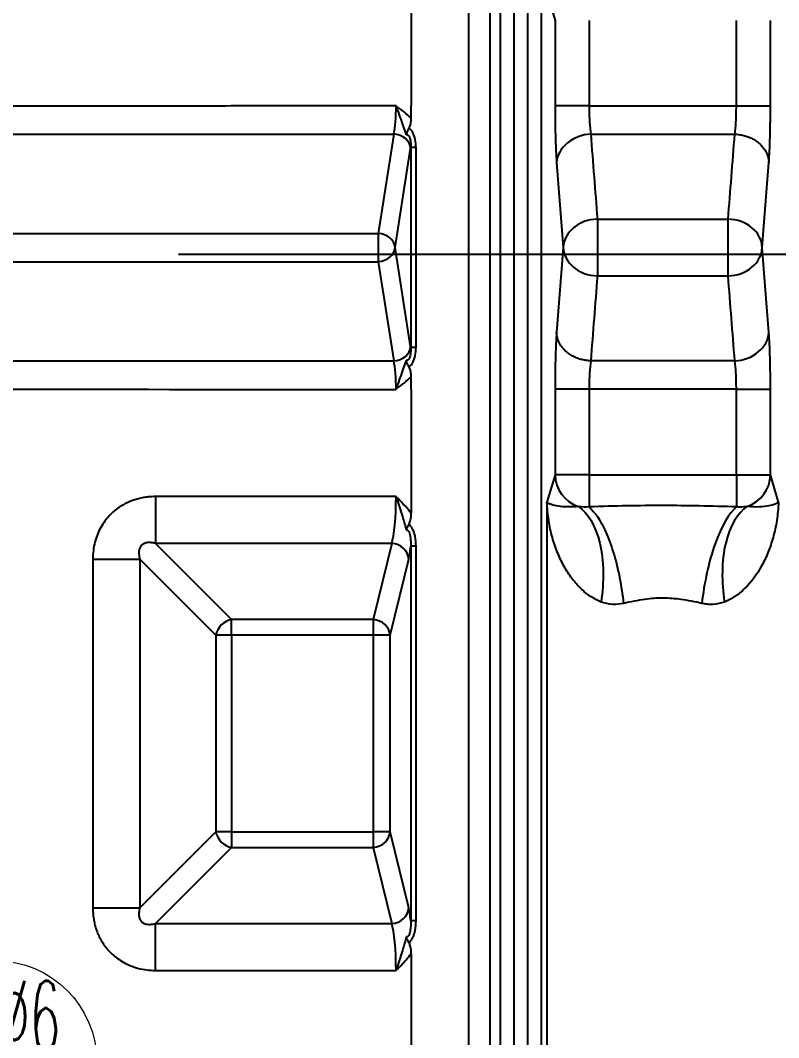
# Model space of a CAD drawing. Header units: millimetres. Extents: x 2595 to 3308, y 1499 to 1823.
# Drawn here: x 3074.74 to 3097.09, y 1640.15 to 1670.16 of the extents above; entities that cross this region are included whole.
import ezdxf
from ezdxf.lldxf.tags import DXFTag

# ---------------------------------------------------------------- set-up
doc = ezdxf.new("R2010")
doc.units = ezdxf.units.MM
doc.linetypes.add('CENTER', pattern=[2, 1.25, -0.25, 0.25, -0.25])
doc.layers.add('5', color=7, linetype='Continuous', true_color=0xffffff)
doc.layers.add('epin', color=13, linetype='Continuous', lineweight=9)
doc.styles.add('TXT05', font='txt.shx', dxfattribs={"width": 0.5, "bigfont": 'gbcbig.shx'})
tags = doc.linetypes.add('DASHED', pattern=[25.72, 12.86, -12.86]).pattern_tags.tags
tags[6:7] = [DXFTag(74, 4), DXFTag(75, 0), DXFTag(340, '0'), DXFTag(46, 0.0), DXFTag(50, 0.0), DXFTag(44, 0.0), DXFTag(45, 0.0)]
tags[4:5] = [DXFTag(74, 4), DXFTag(75, 0), DXFTag(340, '0'), DXFTag(46, 0.0), DXFTag(50, 0.0), DXFTag(44, 0.0), DXFTag(45, 0.0)]

# ---------------------------------------------------------------- blocks, each defined once
blk = doc.blocks.new('epin_ejp_6')
at = {"layer": 'epin'}
h = blk.add_hatch(dxfattribs=at)
h.set_pattern_fill('_ANSI31', color=123, scale=0.15, angle=90, style=0)
h.set_pattern_definition([(135, (-2656.51364, 153.2396), (-0.336759605, -0.336759605), [])])
h.paths.add_polyline_path([(0, 3, 0.414214), (-3, 0), (0, 0)])
h.paths.add_polyline_path([(3, 0), (0, 0), (0, -3, 0.414214)])
at = {"layer": 'epin', "color": 1, "linetype": 'CENTER', "ltscale": 3.048}
for p, q in [((0, -3.3), (0, 3.3)), ((-3.3, 0), (3.3, 0))]:
    blk.add_line(p, q, dxfattribs=at)
at = {"layer": 'epin'}
blk.add_circle((0, 0), 3, dxfattribs=at)
at = {"layer": 'epin', "color": 6, "style": 'TXT05', "width": 0.5}
blk.add_text('%%c6', height=2.1, dxfattribs=at).set_placement((0.12, 0.3))

msp = doc.modelspace()

# ---------------------------------------------------------------- linework, layer by layer
at = {"layer": '5', "color": 7, "linetype": 'Continuous'}
for p, q in [((3087.961, 1629.254), (3087.961, 1673.518)), ((3088.582, 1673.518), (3088.582, 1629.254)), ((3088.887, 1673.518), (3088.887, 1629.254)), ((3089.289, 1673.518), (3089.289, 1629.254)), ((3089.692, 1673.518), (3089.692, 1629.254)), ((3090.094, 1673.518), (3090.094, 1629.254)), ((3090.263, 1670.97), (3090.504, 1670.158)), ((3090.504, 1670.158), (3090.504, 1667.635)), ((3091.508, 1670.158), (3091.508, 1667.635)), ((3095.848, 1667.635), (3095.848, 1670.158)), ((3096.853, 1667.635), (3096.853, 1670.158)), ((3066.239, 1666.8), (3085.748, 1666.8)), ((3085.748, 1666.8), (3085.29, 1663.875)), ((3091.555, 1666.8), (3095.802, 1666.8)), ((3085.79, 1663.458), (3086.248, 1666.382)), ((3086.406, 1666.41), (3086.252, 1666.41)), ((3086.252, 1666.41), (3086.252, 1660.505)), ((3086.406, 1660.505), (3086.406, 1666.41)), ((3090.55, 1665.965), (3090.746, 1663.458)), ((3096.611, 1663.458), (3096.806, 1665.965)), ((3091.751, 1664.293), (3091.751, 1662.623)), ((3091.751, 1664.293), (3095.606, 1664.293)), ((3095.606, 1662.623), (3095.606, 1664.293)), ((3085.29, 1663.875), (3085.29, 1663.04)), ((3086.248, 1660.533), (3085.79, 1663.458)), ((3090.746, 1663.458), (3090.55, 1660.95)), ((3096.806, 1660.95), (3096.611, 1663.458)), ((3065.868, 1663.04), (3085.29, 1663.04)), ((3085.29, 1663.04), (3085.748, 1660.115)), ((3091.751, 1662.623), (3095.606, 1662.623)), ((3086.406, 1660.505), (3086.252, 1660.505)), ((3066.239, 1660.115), (3085.748, 1660.115)), ((3095.802, 1660.115), (3091.555, 1660.115)), ((3090.504, 1659.28), (3090.504, 1656.757)), ((3091.508, 1659.28), (3091.508, 1656.757)), ((3095.848, 1656.757), (3095.848, 1659.28)), ((3096.853, 1656.757), (3096.853, 1659.28)), ((3090.504, 1656.757), (3090.263, 1655.946)), ((3091.508, 1656.757), (3090.504, 1656.757)), ((3091.508, 1656.757), (3095.848, 1656.757)), ((3091.508, 1656.757), (3091.508, 1655.808)), ((3095.848, 1656.757), (3096.853, 1656.757)), ((3095.848, 1656.757), (3095.848, 1655.808)), ((3097.094, 1655.945), (3096.853, 1656.757)), ((3078.729, 1656.111), (3078.729, 1654.725)), ((3085.818, 1656.111), (3078.729, 1656.111)), ((3086.264, 1656.111), (3086.264, 1655.617)), ((3090.263, 1655.946), (3090.263, 1629.254)), ((3078.729, 1654.725), (3080.972, 1652.482)), ((3085.69, 1654.725), (3078.729, 1654.725)), ((3085.69, 1654.725), (3085.141, 1652.482)), ((3086.252, 1654.651), (3086.252, 1643.593)), ((3086.406, 1654.651), (3086.252, 1654.651)), ((3086.406, 1643.593), (3086.406, 1654.651)), ((3076.88, 1654.263), (3076.88, 1643.981)), ((3078.267, 1654.263), (3080.51, 1652.02)), ((3078.267, 1654.263), (3078.267, 1643.981)), ((3085.641, 1652.02), (3086.19, 1654.263)), ((3080.972, 1652.02), (3080.972, 1652.482)), ((3085.141, 1652.482), (3080.972, 1652.482)), ((3085.141, 1652.482), (3085.141, 1652.02)), ((3080.972, 1652.02), (3080.51, 1652.02)), ((3080.51, 1652.02), (3080.51, 1646.225)), ((3080.972, 1652.02), (3080.972, 1646.225)), ((3085.141, 1652.02), (3080.972, 1652.02)), ((3085.141, 1652.02), (3085.141, 1646.225)), ((3085.641, 1652.02), (3085.141, 1652.02)), ((3085.641, 1646.225), (3085.641, 1652.02)), ((3078.267, 1643.981), (3080.51, 1646.225)), ((3080.972, 1646.225), (3080.51, 1646.225)), ((3080.972, 1646.225), (3085.141, 1646.225)), ((3080.972, 1646.225), (3080.972, 1645.762)), ((3085.641, 1646.225), (3085.141, 1646.225)), ((3085.141, 1646.225), (3085.141, 1645.762)), ((3086.19, 1643.981), (3085.641, 1646.225)), ((3078.729, 1643.519), (3080.972, 1645.762)), ((3080.972, 1645.762), (3085.141, 1645.762)), ((3085.141, 1645.762), (3085.69, 1643.519)), ((3076.88, 1643.981), (3078.267, 1643.981)), ((3086.406, 1643.593), (3086.252, 1643.593)), ((3078.729, 1643.519), (3085.69, 1643.519)), ((3086.264, 1642.628), (3086.264, 1639.018)), ((3078.729, 1642.133), (3085.818, 1642.133))]:
    msp.add_line(p, q, dxfattribs=at)
at = {"layer": '5', "color": 1, "linetype": 'CENTER', "ltscale": 22.850574}
msp.add_line((2988.002, 1663.259), (3308.002, 1663.259), dxfattribs=at)
at = {"layer": '5', "color": 7, "linetype": 'Continuous', "extrusion": (0, 0, -1)}
for radius, start, end in [(100.07, 313.95835, 233.17746), (99.038, 313.97894, 78.94)]:
    msp.add_arc((-3148.002, 1669.494), radius, start, end, dxfattribs=at)
at = {"layer": '5', "color": 7, "linetype": 'DASHED'}
for radius, start, end in [(100.573, 306.62661, 226.18317), (100.572, 306.62578, 226.19708)]:
    msp.add_arc((3148.002, 1669.494), radius, start, end, dxfattribs=at)
at = {"layer": '5', "color": 7, "linetype": 'Continuous'}
for centre, radius, start, end in [((3148.002, 1669.494), 100.547, 306.63636, 233.36364), ((3148.002, 1669.494), 99.282, 100.95124, 226.04921), ((3148.002, 1669.494), 99.081, 101.04979, 226.04537), ((3148.002, 1669.494), 98.032, 142.30314, 226.03062), ((3148.002, 1663.458), 81.732, 195.12421, 254.87579), ((3148.002, 1663.458), 82.176, 195.12421, 254.87579)]:
    msp.add_arc(centre, radius, start, end, dxfattribs=at)
for centre, major_axis, ratio, start_param, end_param in [((3085.659, 1667.635), (0, -1.006), 0.157656, 0.5916, 1.57975), ((3085.748, 1666.382), (0.497, -0.078), 0.826909, 0.18697, 1.699439), ((3086.159, 1667.635), (0, -1.509), 0.105104, 0.591599, 0.623371), ((3091.751, 1663.458), (1.003, 0.078), 0.829265, 1.506202, 3.047807), ((3095.606, 1663.458), (-1.003, 0.078), 0.829265, 3.235379, 4.776984), ((3085.29, 1663.458), (0.497, -0.078), 0.826909, 0.18697, 1.699439), ((3085.29, 1663.458), (0.497, 0.078), 0.826909, 4.583747, 6.096215), ((3091.751, 1663.458), (1.003, -0.078), 0.829265, 3.235379, 4.776984), ((3095.606, 1663.458), (-1.003, -0.078), 0.829265, 1.506202, 3.047807), ((3085.748, 1660.533), (0.497, 0.078), 0.826909, 4.583747, 6.096215), ((3086.159, 1659.28), (0, -1.509), 0.105104, 2.51822, 2.549992), ((3085.659, 1659.28), (0, -1.006), 0.157656, 1.561843, 2.549993), ((3091.508, 1656.757), (-0.964, 0.287), 0.983499, 0.293479, 1.539287), ((3095.848, 1656.757), (-0.964, -0.287), 0.983499, 1.602313, 2.848113), ((3085.606, 1656.111), (0, -1.509), 0.140139, 0.405834, 1.570796), ((3085.69, 1654.263), (0.489, -0.12), 0.914519, 0.261352, 1.79087), ((3086.106, 1656.111), (0, -2.012), 0.105104, 0.405834, 0.758497), ((3080.972, 1652.02), (0.356, 0.356), 0.854588, 0.863645, 2.277948), ((3085.141, 1652.02), (0.489, -0.12), 0.914519, 0.261352, 1.79087), ((3080.972, 1646.225), (-0.356, 0.356), 0.854588, 0.863645, 2.277948), ((3085.141, 1646.225), (0.489, 0.12), 0.914519, 4.492315, 6.021833), ((3085.69, 1643.981), (0.489, 0.12), 0.914519, 4.492315, 6.021833), ((3086.106, 1642.133), (0, -2.012), 0.105104, 2.383095, 2.735758), ((3085.606, 1642.133), (0, -1.509), 0.140139, 1.570796, 2.735758)]:
    msp.add_ellipse(centre, major_axis=major_axis, ratio=ratio, start_param=start_param, end_param=end_param, dxfattribs=at)
for points, degree in [([(3086.268, 1670.795), (3086.268, 1667.644)], 1), ([(3066.377, 1667.635), (3085.818, 1667.644)], 1), ([(3086.268, 1667.265), (3086.268, 1667.644)], 1), ([(3091.508, 1667.635), (3092.955, 1667.635), (3094.402, 1667.635), (3095.848, 1667.635)], 3), ([(3095.848, 1667.635), (3096.357, 1667.635), (3096.826, 1667.635), (3096.853, 1667.635)], 3), ([(3091.555, 1666.8), (3091.039, 1666.787), (3090.565, 1666.394), (3090.55, 1665.965)], 3), ([(3091.555, 1666.8), (3091.62, 1665.964), (3091.685, 1665.128), (3091.751, 1664.293)], 3), ([(3095.606, 1664.293), (3095.671, 1665.128), (3095.736, 1665.964), (3095.802, 1666.8)], 3), ([(3065.868, 1663.875), (3072.342, 1663.875), (3078.816, 1663.875), (3085.29, 1663.875)], 3), ([(3091.751, 1662.623), (3091.685, 1661.787), (3091.62, 1660.951), (3091.555, 1660.115)], 3), ([(3095.802, 1660.115), (3095.736, 1660.951), (3095.671, 1661.787), (3095.606, 1662.623)], 3), ([(3095.802, 1660.115), (3096.318, 1660.128), (3096.791, 1660.521), (3096.806, 1660.95)], 3), ([(3050.987, 1660.399), (3051.389, 1656.364), (3052.668, 1648.532), (3055.988, 1637.171), (3060.282, 1627.107), (3065.131, 1618.433), (3070.227, 1611.09), (3075.373, 1604.878), (3078.914, 1601.259), (3080.681, 1599.572)], 3), ([(3086.268, 1659.271), (3086.268, 1659.65)], 1), ([(3066.378, 1659.28), (3072.858, 1659.277), (3079.338, 1659.274), (3085.818, 1659.271)], 3), ([(3086.268, 1659.271), (3086.266, 1656.111)], 1), ([(3091.508, 1659.28), (3090.999, 1659.28), (3090.53, 1659.28), (3090.504, 1659.28)], 3), ([(3095.848, 1659.28), (3094.402, 1659.28), (3092.955, 1659.28), (3091.508, 1659.28)], 3), ([(3091.508, 1655.808), (3091.4, 1655.794), (3091.293, 1655.797), (3091.196, 1655.818)], 3), ([(3076.88, 1654.263), (3077.434, 1654.263), (3078.048, 1654.263), (3078.267, 1654.263)], 3), ([(3078.729, 1642.133), (3078.729, 1642.686), (3078.729, 1643.301), (3078.729, 1643.519)], 3)]:
    msp.add_open_spline(points, degree=degree, dxfattribs=at)
for points, knots in [([(3085.818, 1667.635), (3085.818, 1667.633), (3085.819, 1667.631), (3085.836, 1667.583), (3085.852, 1667.537), (3085.927, 1667.322), (3085.985, 1667.155), (3086.067, 1666.926), (3086.093, 1666.856), (3086.117, 1666.786)], [0, 0, 0, 0, 0.00702, 0.00702, 0.161806, 0.161806, 0.742095, 0.742095, 1, 1, 1, 1]), ([(3086.268, 1667.265), (3086.201, 1667.334), (3086.129, 1667.397), (3085.979, 1667.518), (3085.902, 1667.576), (3085.821, 1667.633), (3085.819, 1667.634), (3085.818, 1667.635)], [0, 0, 0, 0, 0.492397, 0.492397, 0.989111, 0.989111, 1, 1, 1, 1]), ([(3090.504, 1667.635), (3090.504, 1667.551), (3090.504, 1667.427), (3090.505, 1667.264), (3090.507, 1667.105), (3090.511, 1666.91), (3090.516, 1666.687), (3090.523, 1666.477), (3090.531, 1666.285), (3090.54, 1666.11), (3090.547, 1666.014), (3090.55, 1665.965)], [0, 0, 0, 0, 0.127156, 0.189457, 0.251353, 0.375222, 0.500081, 0.624934, 0.748784, 0.872889, 1, 1, 1, 1]), ([(3091.508, 1667.635), (3091.511, 1667.468), (3091.515, 1667.133), (3091.542, 1666.911), (3091.555, 1666.8)], [0, 0, 0, 0, 0.499704, 1, 1, 1, 1]), ([(3095.802, 1666.8), (3095.815, 1666.911), (3095.841, 1667.134), (3095.846, 1667.468), (3095.848, 1667.635)], [0, 0, 0, 0, 0.500532, 1, 1, 1, 1]), ([(3096.806, 1665.965), (3096.81, 1666.014), (3096.817, 1666.111), (3096.826, 1666.285), (3096.834, 1666.477), (3096.841, 1666.687), (3096.845, 1666.873), (3096.848, 1667.027), (3096.85, 1667.184), (3096.852, 1667.386), (3096.853, 1667.551), (3096.853, 1667.635)], [0, 0, 0, 0, 0.127326, 0.251561, 0.375423, 0.500174, 0.624898, 0.686936, 0.74874, 0.872847, 1, 1, 1, 1]), ([(3086.201, 1666.985), (3086.219, 1667.012), (3086.232, 1667.046), (3086.255, 1667.13), (3086.262, 1667.183), (3086.264, 1667.246), (3086.264, 1667.256), (3086.264, 1667.265)], [0, 0, 0, 0, 0.368695, 0.368695, 0.902989, 0.902989, 1, 1, 1, 1]), ([(3086.201, 1666.985), (3086.172, 1666.939), (3086.149, 1666.893), (3086.127, 1666.83), (3086.121, 1666.809), (3086.117, 1666.788), (3086.117, 1666.787), (3086.117, 1666.786)], [0, 0, 0, 0, 0.658526, 0.658526, 0.984116, 0.984116, 1, 1, 1, 1]), ([(3086.406, 1666.41), (3086.406, 1666.487), (3086.399, 1666.566), (3086.37, 1666.716), (3086.346, 1666.789), (3086.299, 1666.876), (3086.284, 1666.899), (3086.255, 1666.935), (3086.242, 1666.949), (3086.22, 1666.97), (3086.211, 1666.978), (3086.201, 1666.985)], [0, 0, 0, 0, 0.347295, 0.347295, 0.699175, 0.699175, 0.834225, 0.834225, 0.934836, 0.934836, 1, 1, 1, 1]), ([(3086.117, 1666.786), (3086.118, 1666.787), (3086.119, 1666.787), (3086.128, 1666.788), (3086.136, 1666.789), (3086.153, 1666.785), (3086.161, 1666.782), (3086.17, 1666.775), (3086.172, 1666.774), (3086.181, 1666.766), (3086.189, 1666.758), (3086.202, 1666.736), (3086.209, 1666.723), (3086.219, 1666.696), (3086.224, 1666.684), (3086.237, 1666.636), (3086.243, 1666.601), (3086.253, 1666.513), (3086.254, 1666.461), (3086.252, 1666.41)], [0, 0, 0, 0, 0.010802, 0.010802, 0.099902, 0.099902, 0.176297, 0.176297, 0.194796, 0.194796, 0.271615, 0.271615, 0.36487, 0.36487, 0.447735, 0.447735, 0.666872, 0.666872, 1, 1, 1, 1]), ([(3090.55, 1660.95), (3090.547, 1660.901), (3090.54, 1660.805), (3090.531, 1660.63), (3090.523, 1660.438), (3090.516, 1660.228), (3090.511, 1660.042), (3090.509, 1659.888), (3090.506, 1659.731), (3090.504, 1659.529), (3090.504, 1659.364), (3090.504, 1659.28)], [0, 0, 0, 0, 0.127326, 0.251561, 0.375423, 0.500174, 0.624898, 0.686936, 0.74874, 0.872847, 1, 1, 1, 1]), ([(3096.853, 1659.28), (3096.853, 1659.364), (3096.852, 1659.488), (3096.851, 1659.651), (3096.849, 1659.811), (3096.846, 1660.005), (3096.841, 1660.228), (3096.834, 1660.438), (3096.826, 1660.631), (3096.817, 1660.805), (3096.81, 1660.901), (3096.806, 1660.95)], [0, 0, 0, 0, 0.127156, 0.189457, 0.251353, 0.375222, 0.500081, 0.624934, 0.748784, 0.872889, 1, 1, 1, 1]), ([(3050.813, 1660.38), (3051.96, 1648.894), (3055.164, 1637.617), (3065.287, 1616.873), (3072.203, 1607.413), (3080.546, 1599.445)], [0, 0, 0, 0, 0.5, 0.5, 1, 1, 1, 1]), ([(3086.252, 1660.505), (3086.254, 1660.454), (3086.253, 1660.402), (3086.244, 1660.321), (3086.239, 1660.293), (3086.228, 1660.246), (3086.222, 1660.225), (3086.21, 1660.194), (3086.204, 1660.181), (3086.19, 1660.16), (3086.182, 1660.15), (3086.167, 1660.137), (3086.159, 1660.132), (3086.141, 1660.127), (3086.131, 1660.126), (3086.121, 1660.128), (3086.12, 1660.128), (3086.119, 1660.128), (3086.118, 1660.129), (3086.117, 1660.129)], [0, 0, 0, 0, 0.33285, 0.33285, 0.506733, 0.506733, 0.634572, 0.634572, 0.719289, 0.719289, 0.804715, 0.804715, 0.878468, 0.878468, 0.982067, 0.982067, 0.989184, 0.989184, 1, 1, 1, 1]), ([(3086.201, 1659.93), (3086.211, 1659.937), (3086.22, 1659.945), (3086.242, 1659.966), (3086.255, 1659.98), (3086.284, 1660.016), (3086.299, 1660.039), (3086.346, 1660.126), (3086.37, 1660.2), (3086.399, 1660.35), (3086.406, 1660.428), (3086.406, 1660.505)], [0, 0, 0, 0, 0.065164, 0.065164, 0.165776, 0.165776, 0.300825, 0.300825, 0.652705, 0.652705, 1, 1, 1, 1]), ([(3086.117, 1660.129), (3086.093, 1660.059), (3086.067, 1659.989), (3085.985, 1659.76), (3085.927, 1659.593), (3085.852, 1659.378), (3085.836, 1659.332), (3085.819, 1659.284), (3085.818, 1659.282), (3085.818, 1659.28)], [0, 0, 0, 0, 0.257972, 0.257972, 0.838153, 0.838153, 0.99298, 0.99298, 1, 1, 1, 1]), ([(3086.201, 1659.93), (3086.172, 1659.976), (3086.149, 1660.022), (3086.127, 1660.085), (3086.121, 1660.106), (3086.117, 1660.127), (3086.117, 1660.128), (3086.117, 1660.129)], [0, 0, 0, 0, 0.656706, 0.656706, 0.984116, 0.984116, 1, 1, 1, 1]), ([(3091.555, 1660.115), (3091.542, 1660.004), (3091.515, 1659.782), (3091.511, 1659.447), (3091.508, 1659.28)], [0, 0, 0, 0, 0.500532, 1, 1, 1, 1]), ([(3095.848, 1659.28), (3095.846, 1659.447), (3095.841, 1659.782), (3095.815, 1660.004), (3095.802, 1660.115)], [0, 0, 0, 0, 0.499704, 1, 1, 1, 1]), ([(3086.264, 1659.65), (3086.264, 1659.701), (3086.26, 1659.753), (3086.242, 1659.838), (3086.231, 1659.873), (3086.212, 1659.913), (3086.207, 1659.922), (3086.201, 1659.93)], [0, 0, 0, 0, 0.516726, 0.516726, 0.88885, 0.88885, 1, 1, 1, 1]), ([(3085.818, 1659.28), (3085.819, 1659.281), (3085.821, 1659.283), (3085.902, 1659.34), (3085.979, 1659.397), (3086.129, 1659.518), (3086.201, 1659.582), (3086.268, 1659.65)], [0, 0, 0, 0, 0.010889, 0.010889, 0.507603, 0.507603, 1, 1, 1, 1]), ([(3078.729, 1656.111), (3078.658, 1656.109), (3078.538, 1656.106), (3078.37, 1656.082), (3078.226, 1656.051), (3078.085, 1656.009), (3077.944, 1655.954), (3077.798, 1655.884), (3077.65, 1655.793), (3077.503, 1655.681), (3077.36, 1655.545), (3077.227, 1655.384), (3077.109, 1655.199), (3077.011, 1654.991), (3076.937, 1654.763), (3076.889, 1654.518), (3076.883, 1654.349), (3076.88, 1654.263)], [0, 0, 0, 0, 0.072851, 0.122845, 0.174858, 0.223041, 0.274463, 0.329748, 0.38903, 0.452408, 0.51978, 0.591113, 0.666185, 0.744828, 0.826536, 0.911136, 1, 1, 1, 1]), ([(3086.264, 1655.617), (3086.252, 1655.632), (3086.24, 1655.647), (3086.103, 1655.819), (3085.964, 1655.965), (3085.821, 1656.108), (3085.819, 1656.11), (3085.818, 1656.111)], [0, 0, 0, 0, 0.087454, 0.087454, 0.990501, 0.990501, 1, 1, 1, 1]), ([(3085.818, 1656.111), (3085.818, 1656.109), (3085.819, 1656.106), (3085.834, 1656.063), (3085.847, 1656.023), (3085.914, 1655.818), (3085.966, 1655.653), (3086.052, 1655.367), (3086.088, 1655.243), (3086.121, 1655.12)], [0, 0, 0, 0, 0.007483, 0.007483, 0.12826, 0.12826, 0.619767, 0.619767, 1, 1, 1, 1]), ([(3091.862, 1653.001), (3091.755, 1653.052), (3091.532, 1653.159), (3091.248, 1653.401), (3090.987, 1653.698), (3090.76, 1654.053), (3090.567, 1654.459), (3090.415, 1654.914), (3090.303, 1655.415), (3090.276, 1655.764), (3090.263, 1655.946)], [0, 0, 0, 0, 0.093317, 0.194508, 0.304598, 0.423767, 0.552414, 0.691028, 0.840114, 1, 1, 1, 1]), ([(3091.196, 1655.818), (3091.14, 1655.813), (3091.022, 1655.803), (3090.812, 1655.803), (3090.58, 1655.825), (3090.413, 1655.866), (3090.31, 1655.909), (3090.279, 1655.933), (3090.263, 1655.946)], [0, 0, 0, 0, 0.090181, 0.190469, 0.420683, 0.689566, 0.839499, 1, 1, 1, 1]), ([(3095.848, 1655.808), (3095.482, 1655.818), (3094.767, 1655.839), (3093.695, 1655.848), (3092.613, 1655.84), (3091.884, 1655.819), (3091.508, 1655.807)], [0, 0, 0, 0, 0.253388, 0.495473, 0.739822, 1, 1, 1, 1]), ([(3097.094, 1655.945), (3097.08, 1655.764), (3097.053, 1655.414), (3096.942, 1654.914), (3096.789, 1654.458), (3096.542, 1653.936), (3096.219, 1653.493), (3095.823, 1653.158), (3095.601, 1653.052), (3095.494, 1653.001)], [0, 0, 0, 0, 0.159852, 0.309063, 0.447838, 0.576856, 0.806101, 0.907081, 1, 1, 1, 1]), ([(3097.094, 1655.945), (3097.05, 1655.905), (3096.956, 1655.865), (3096.656, 1655.807), (3096.446, 1655.787), (3096.16, 1655.818)], [0, 0, 0, 0, 0.5, 0.5, 1, 1, 1, 1]), ([(3086.195, 1655.285), (3086.213, 1655.313), (3086.227, 1655.347), (3086.252, 1655.438), (3086.26, 1655.498), (3086.264, 1655.577), (3086.264, 1655.597), (3086.264, 1655.617)], [0, 0, 0, 0, 0.321534, 0.321534, 0.833743, 0.833743, 1, 1, 1, 1]), ([(3091.196, 1655.818), (3091.464, 1655.634), (3091.7, 1655.255), (3091.946, 1654.219), (3091.95, 1653.581), (3091.862, 1653.001)], [0, 0, 0, 0, 0.5, 0.5, 1, 1, 1, 1]), ([(3091.508, 1655.807), (3091.59, 1655.722), (3091.76, 1655.543), (3092.008, 1655.074), (3092.235, 1654.46), (3092.42, 1653.734), (3092.491, 1653.216), (3092.526, 1652.96)], [0, 0, 0, 0, 0.182901, 0.38011, 0.586578, 0.795605, 1, 1, 1, 1]), ([(3095.848, 1655.808), (3095.639, 1655.625), (3095.408, 1655.243), (3095.033, 1654.194), (3094.897, 1653.547), (3094.832, 1652.96)], [0, 0, 0, 0, 0.5, 0.5, 1, 1, 1, 1]), ([(3096.16, 1655.818), (3095.893, 1655.634), (3095.656, 1655.254), (3095.411, 1654.218), (3095.407, 1653.579), (3095.494, 1653.001)], [0, 0, 0, 0, 0.5, 0.5, 1, 1, 1, 1]), ([(3096.16, 1655.818), (3096.16, 1655.818), (3096.098, 1655.805), (3095.994, 1655.795), (3095.887, 1655.803), (3095.848, 1655.808)], [0, 0, 0, 0, 0.00233, 0.646621, 1, 1, 1, 1]), ([(3086.195, 1655.285), (3086.164, 1655.238), (3086.141, 1655.19), (3086.125, 1655.136), (3086.123, 1655.13), (3086.121, 1655.123), (3086.121, 1655.121), (3086.121, 1655.12)], [0, 0, 0, 0, 0.861955, 0.861955, 0.979811, 0.979811, 1, 1, 1, 1]), ([(3086.406, 1654.651), (3086.406, 1654.746), (3086.398, 1654.842), (3086.366, 1655.002), (3086.346, 1655.07), (3086.302, 1655.162), (3086.284, 1655.193), (3086.259, 1655.226), (3086.253, 1655.233), (3086.231, 1655.257), (3086.214, 1655.273), (3086.195, 1655.285)], [0, 0, 0, 0, 0.390509, 0.390509, 0.684512, 0.684512, 0.842431, 0.842431, 0.884005, 0.884005, 1, 1, 1, 1]), ([(3086.121, 1655.12), (3086.128, 1655.122), (3086.136, 1655.122), (3086.15, 1655.12), (3086.157, 1655.117), (3086.169, 1655.108), (3086.175, 1655.102), (3086.188, 1655.085), (3086.195, 1655.074), (3086.211, 1655.04), (3086.218, 1655.016), (3086.242, 1654.923), (3086.248, 1654.852), (3086.253, 1654.739), (3086.253, 1654.695), (3086.252, 1654.651)], [0, 0, 0, 0, 0.062611, 0.062611, 0.115033, 0.115033, 0.167514, 0.167514, 0.239895, 0.239895, 0.372248, 0.372248, 0.752686, 0.752686, 1, 1, 1, 1]), ([(3078.729, 1654.725), (3078.705, 1654.731), (3078.65, 1654.746), (3078.577, 1654.755), (3078.515, 1654.754), (3078.457, 1654.748), (3078.383, 1654.727), (3078.314, 1654.677), (3078.274, 1654.62), (3078.252, 1654.565), (3078.239, 1654.502), (3078.235, 1654.396), (3078.254, 1654.318), (3078.267, 1654.263)], [0, 0, 0, 0, 0.093419, 0.212052, 0.262993, 0.313654, 0.413883, 0.514736, 0.570157, 0.632578, 0.705029, 0.789605, 1, 1, 1, 1]), ([(3092.526, 1652.96), (3092.417, 1652.942), (3092.185, 1652.903), (3091.975, 1652.967), (3091.862, 1653.001)], [0, 0, 0, 0, 0.466248, 1, 1, 1, 1]), ([(3094.831, 1652.96), (3094.628, 1653.003), (3094.258, 1653.081), (3093.686, 1653.13), (3093.109, 1653.083), (3092.733, 1653.004), (3092.526, 1652.96)], [0, 0, 0, 0, 0.273075, 0.495518, 0.721868, 1, 1, 1, 1]), ([(3095.494, 1653.001), (3095.384, 1652.969), (3095.222, 1652.921), (3094.993, 1652.928), (3094.884, 1652.95), (3094.831, 1652.96)], [0, 0, 0, 0, 0.527341, 0.768074, 1, 1, 1, 1]), ([(3065.808, 1644.461), (3066.537, 1641.736), (3067.96, 1636.418), (3070.994, 1628.947), (3074.469, 1622.138), (3078.323, 1616.012), (3082.424, 1610.554), (3086.482, 1605.952), (3090.436, 1602.044), (3094.275, 1598.685), (3098.263, 1595.597), (3102.379, 1592.784), (3106.604, 1590.247), (3110.917, 1587.986), (3115.3, 1585.998), (3119.736, 1584.287), (3124.202, 1582.826), (3127.22, 1582.068), (3128.72, 1581.691)], [0, 0, 0, 0, 0.090373, 0.176364, 0.257981, 0.335231, 0.40812, 0.476654, 0.531767, 0.586258, 0.640131, 0.693386, 0.746023, 0.798046, 0.849453, 0.900247, 0.950429, 1, 1, 1, 1]), ([(3065.375, 1644.356), (3065.485, 1643.901), (3065.706, 1642.991), (3066.183, 1641.182), (3066.833, 1638.937), (3067.703, 1636.271), (3068.659, 1633.635), (3069.703, 1631.031), (3070.957, 1628.178), (3072.184, 1625.656), (3073.494, 1623.176), (3074.718, 1621.004), (3076.174, 1618.609), (3077.708, 1616.265), (3079.316, 1613.975), (3080.999, 1611.739), (3082.754, 1609.56), (3084.583, 1607.438), (3086.485, 1605.372), (3088.128, 1603.701), (3089.479, 1602.396), (3090.851, 1601.112), (3092.253, 1599.864), (3093.682, 1598.655), (3094.762, 1597.77), (3095.852, 1596.908), (3097.313, 1595.791), (3098.61, 1594.848), (3099.733, 1594.064), (3100.482, 1593.55), (3101.427, 1592.919), (3102.578, 1592.178), (3103.75, 1591.449), (3104.747, 1590.852), (3105.559, 1590.379), (3106.18, 1590.024), (3106.81, 1589.67), (3107.67, 1589.197), (3108.774, 1588.609), (3110.14, 1587.913), (3111.56, 1587.223), (3113.038, 1586.539), (3114.571, 1585.865), (3116.16, 1585.203), (3117.518, 1584.669), (3118.63, 1584.252), (3119.768, 1583.839), (3121.219, 1583.338), (3122.998, 1582.768), (3124.513, 1582.319), (3125.749, 1581.977), (3127.015, 1581.64), (3127.975, 1581.409), (3128.618, 1581.253)], [0, 0, 0, 0, 0.014936, 0.029853, 0.059655, 0.089453, 0.119262, 0.149075, 0.178885, 0.218629, 0.238504, 0.268312, 0.298106, 0.327877, 0.357624, 0.387348, 0.417075, 0.446843, 0.47668, 0.506592, 0.521577, 0.536571, 0.566511, 0.58142, 0.596263, 0.611033, 0.62573, 0.654912, 0.662164, 0.669403, 0.683874, 0.698399, 0.713051, 0.727904, 0.735428, 0.743029, 0.750712, 0.758484, 0.774323, 0.790599, 0.807368, 0.824674, 0.842499, 0.860799, 0.879533, 0.889049, 0.898658, 0.918142, 0.937995, 0.958239, 0.968516, 0.9789, 1, 1, 1, 1]), ([(3076.88, 1643.981), (3076.882, 1643.91), (3076.886, 1643.791), (3076.91, 1643.622), (3076.941, 1643.479), (3076.983, 1643.337), (3077.037, 1643.196), (3077.108, 1643.051), (3077.199, 1642.903), (3077.311, 1642.755), (3077.447, 1642.612), (3077.608, 1642.479), (3077.793, 1642.361), (3078.001, 1642.263), (3078.229, 1642.19), (3078.473, 1642.142), (3078.642, 1642.136), (3078.729, 1642.133)], [0, 0, 0, 0, 0.072851, 0.122845, 0.174858, 0.223041, 0.274463, 0.329748, 0.38903, 0.452408, 0.51978, 0.591113, 0.666185, 0.744828, 0.826536, 0.911136, 1, 1, 1, 1]), ([(3078.267, 1643.981), (3078.261, 1643.957), (3078.246, 1643.902), (3078.237, 1643.829), (3078.238, 1643.767), (3078.244, 1643.709), (3078.265, 1643.635), (3078.315, 1643.567), (3078.372, 1643.527), (3078.426, 1643.504), (3078.49, 1643.491), (3078.596, 1643.487), (3078.673, 1643.506), (3078.729, 1643.519)], [0, 0, 0, 0, 0.093419, 0.212052, 0.262993, 0.313654, 0.413883, 0.514736, 0.570157, 0.632578, 0.705029, 0.789605, 1, 1, 1, 1]), ([(3086.252, 1643.593), (3086.255, 1643.505), (3086.252, 1643.413), (3086.235, 1643.299), (3086.23, 1643.277), (3086.217, 1643.225), (3086.208, 1643.194), (3086.188, 1643.159), (3086.183, 1643.151), (3086.17, 1643.137), (3086.163, 1643.131), (3086.149, 1643.124), (3086.143, 1643.123), (3086.131, 1643.122), (3086.126, 1643.123), (3086.121, 1643.124)], [0, 0, 0, 0, 0.502294, 0.502294, 0.623869, 0.623869, 0.789589, 0.789589, 0.846918, 0.846918, 0.905059, 0.905059, 0.956222, 0.956222, 1, 1, 1, 1]), ([(3086.195, 1642.959), (3086.214, 1642.971), (3086.231, 1642.987), (3086.253, 1643.011), (3086.259, 1643.018), (3086.284, 1643.052), (3086.302, 1643.082), (3086.346, 1643.174), (3086.366, 1643.242), (3086.398, 1643.402), (3086.406, 1643.498), (3086.406, 1643.593)], [0, 0, 0, 0, 0.115995, 0.115995, 0.157569, 0.157569, 0.315488, 0.315488, 0.609491, 0.609491, 1, 1, 1, 1]), ([(3086.121, 1643.124), (3086.088, 1643.001), (3086.052, 1642.877), (3085.966, 1642.591), (3085.914, 1642.426), (3085.847, 1642.221), (3085.834, 1642.181), (3085.819, 1642.138), (3085.818, 1642.135), (3085.818, 1642.133)], [0, 0, 0, 0, 0.380233, 0.380233, 0.87174, 0.87174, 0.992517, 0.992517, 1, 1, 1, 1]), ([(3086.195, 1642.959), (3086.165, 1643.006), (3086.142, 1643.053), (3086.125, 1643.106), (3086.123, 1643.113), (3086.121, 1643.122), (3086.121, 1643.123), (3086.121, 1643.124)], [0, 0, 0, 0, 0.84673, 0.84673, 0.979812, 0.979812, 1, 1, 1, 1]), ([(3086.264, 1642.628), (3086.264, 1642.697), (3086.259, 1642.768), (3086.235, 1642.87), (3086.224, 1642.905), (3086.204, 1642.944), (3086.2, 1642.952), (3086.195, 1642.959)], [0, 0, 0, 0, 0.596247, 0.596247, 0.916197, 0.916197, 1, 1, 1, 1]), ([(3085.818, 1642.133), (3085.819, 1642.134), (3085.821, 1642.136), (3085.853, 1642.168), (3085.884, 1642.2), (3086.024, 1642.343), (3086.13, 1642.459), (3086.24, 1642.597), (3086.252, 1642.612), (3086.264, 1642.628)], [0, 0, 0, 0, 0.009505, 0.009505, 0.207284, 0.207284, 0.912496, 0.912496, 1, 1, 1, 1])]:
    msp.add_open_spline(points, degree=3, knots=knots, dxfattribs=at)
for points, weights in [([(3091.508, 1667.635), (3090.944, 1667.635), (3090.533, 1667.635), (3090.504, 1667.635)], [1.16458948789, 0.948765948998, 0.945196852371, 1.15388219801]), ([(3095.802, 1666.8), (3096.377, 1666.786), (3096.789, 1666.443), (3096.806, 1665.965)], [1.16458759692, 0.945137092957, 0.945137467694, 1.16458872113]), ([(3091.555, 1660.115), (3090.98, 1660.129), (3090.567, 1660.472), (3090.55, 1660.95)], [1.16458759692, 0.945137092957, 0.945137467694, 1.16458872113]), ([(3095.848, 1659.28), (3096.412, 1659.28), (3096.823, 1659.28), (3096.853, 1659.28)], [1.16458948789, 0.948765948998, 0.945196852371, 1.15388219801])]:
    msp.add_rational_spline(points, weights, degree=3, dxfattribs=at)

# ---------------------------------------------------------------- block references
at = {"layer": 'epin'}
msp.add_blockref('epin_ejp_6', (3074.002, 1639.422), dxfattribs=at)

doc.saveas('drawing.dxf')
